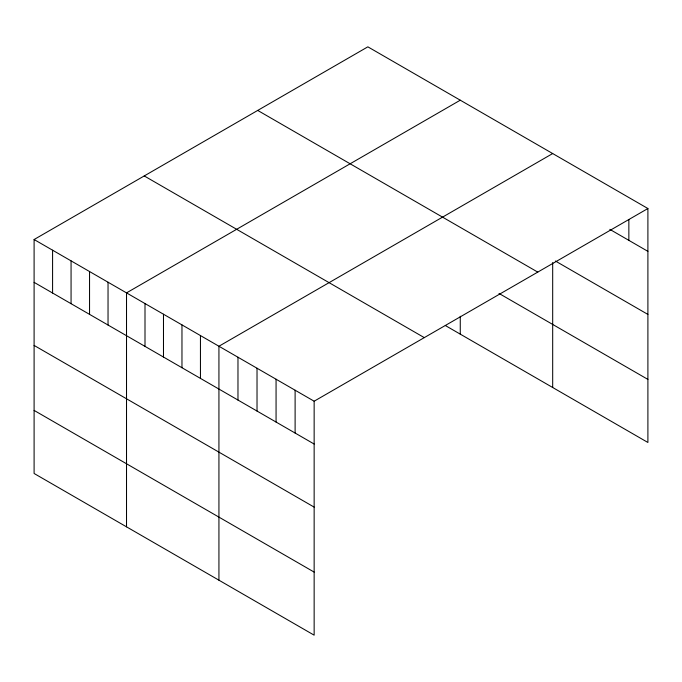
<?xml version="1.0" encoding="UTF-8"?>
<svg xmlns="http://www.w3.org/2000/svg" width="682" height="682" viewBox="0 0 682 682"><rect width="100%" height="100%" fill="white"/><g stroke="black" fill="none" stroke-linecap="round" stroke-linejoin="round"><path stroke-width="1.02" d="M647.9 208.522L314.146 401.212L314.146 635.164L34.1 473.478L34.1 239.527L367.854 46.836L647.9 208.522L647.9 442.473L445.303 325.502M460.265 100.194L126.52 292.885L126.52 526.836M552.684 153.552L218.931 346.243L218.931 580.186M609.81 229.357L647.9 251.351M555.404 261.018L647.9 314.419M257.711 110.424L537.766 272.109M498.994 293.43L647.9 379.405M144.234 175.939L424.289 337.624M34.1 239.527L314.146 401.212M34.1 282.348L314.146 444.033M34.1 345.424L314.146 507.11M34.1 410.402L314.146 572.087M628.855 219.459L628.855 240.354M552.684 262.544L552.684 387.504M460.265 316.278L460.265 334.146M295.11 390.215L295.11 433.044M276.065 379.226L276.065 422.047M257.02 368.229L257.02 411.05M237.975 357.232L237.975 400.061M200.448 335.57L200.448 378.391M181.966 324.896L181.966 367.717M163.484 314.223L163.484 357.053M145.002 303.558L145.002 346.379M108.037 282.212L108.037 325.033M89.547 271.538L89.547 314.368M71.064 260.865L71.064 303.695M52.582 250.2L52.582 293.021"/></g></svg>
